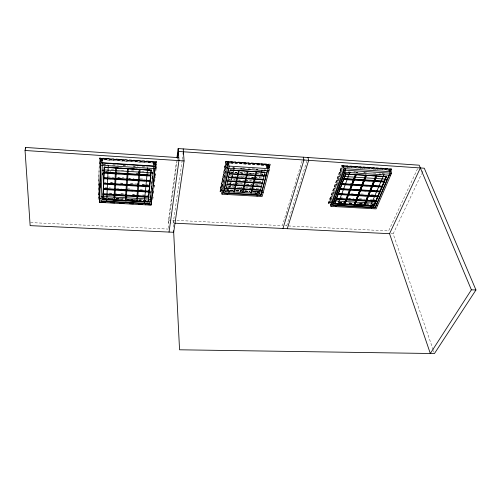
<?xml version="1.0" encoding="UTF-8"?>
<svg xmlns="http://www.w3.org/2000/svg" width="501" height="501" viewBox="0 0 501 501"><rect width="100%" height="100%" fill="white"/><g stroke="black" fill="none" stroke-linecap="round" stroke-linejoin="round"><path stroke-width="0.38" stroke-dasharray="2.5 1.88" d="M267.271 168.204L267.922 164.666L267.146 167.653M155.911 170.797L156.788 162.036L99.449 158.303L98.127 199.893L99.474 157.859L156.775 161.591L156.807 162.587L99.417 158.867L99.474 157.859M100.043 161.873L100.156 158.36L156.061 161.992L155.686 165.436M100.532 161.378L100.613 158.498M100.732 161.948L100.807 159.631L155.147 163.144L155.21 165.374M100.851 162.75L100.989 158.704L100.764 162.944M101.709 161.836L101.816 158.754L101.784 161.754M102.461 161.241L102.517 159.7L102.448 161.009M102.793 161.817L102.874 159.506L101.878 159.149M106.45 159.324L106.425 159.875L106.494 158.316L106.462 159.055M105.229 197.789L105.204 198.471L105.223 198.001M100.858 161.704L100.958 159.687M100.989 158.704L100.945 159.518L155.247 163.032L155.003 165.349M98.277 195.102L98.328 194.188L98.998 194.225M100.688 161.886L100.807 159.631M99.254 164.146L99.304 163.232M145.753 200.682L145.822 200.005L145.804 200.456M153.212 164.322L153.375 162.775L154.358 162.844L154.421 162.167L154.095 165.261M153.218 164.535L153.375 162.775M153.475 165.33L153.719 163.013L153.788 165.662M154.02 165.637L154.346 162.549M154.897 165.468L155.229 162.224L155.341 166.426M155.247 165.336L155.617 162.073M153.406 192.666L153.65 190.386M154.064 186.591L154.233 185.076M154.646 181.281L154.978 178.243M155.304 175.206L155.473 173.69M155.968 169.138L156.775 161.591M152.78 199.467L153.093 196.605M153.425 193.568L153.757 190.537M154.089 187.499L154.584 182.946M154.671 182.182L155.185 176.734M155.329 176.114L155.523 173.64M168.875 228.337L168.511 220.002L176.415 161.616M168.637 222.895L177.316 159.124M182.214 160.22L173.227 223.114L170.165 222.97M182.326 159.456L182.878 155.617M225.92 161.172L220.027 191.852L225.92 161.172L270.152 164.115L270.34 165.067L269.601 167.873M225.976 161.598L219.964 191.319L221.511 191.407M222.031 190.637L220.64 190.555L226.508 161.641L269.45 164.491L268.599 167.766M220.64 190.555L221.135 190.355L226.934 161.779M267.891 167.703L268.668 164.71L268.818 165.487L227.36 162.744L221.599 190.919L227.254 161.967L227.798 166.013M221.599 190.912L222.262 187.668M222.394 187.023L227.36 162.744M227.391 165.054L228.018 162.017L227.554 165.706M227.517 165.424L228.143 162.393M228.343 165.192L228.813 162.919L229.164 165.462M228.638 165.011L229.107 162.737L228.18 162.675M228.663 165.217L229.107 162.737M228.669 165.693L228.982 164.171M226.671 190.436L226.79 189.885L232.884 190.242M233.128 190.173L227.022 189.816L226.884 190.486L226.79 189.885M229.759 187.224L230.41 184.199M230.573 183.441L231.218 180.41M231.381 179.652L231.869 177.379M232.032 176.621L232.683 173.59M233.009 172.081L233.297 170.747M230.015 187.211L230.673 184.18M230.836 183.422L231.487 180.398M231.65 179.64L232.138 177.367M232.301 176.609L232.627 175.093M233.547 170.822L233.115 172.82L230.347 172.645M255.472 193.135L256.543 189.578M259.581 177.579L260.151 175.331M256.193 192.202L256.512 190.944M261.334 171.924L260.664 174.567L262.706 174.699M256.355 192.171L256.493 191.626L256.762 191.996M266.488 167.491L267.071 165.242L267.972 165.305M266.526 167.691L267.071 165.242M266.839 167.71L267.421 165.468L267.91 167.998M267.139 168.017L267.922 165.023M268.235 167.729L269.05 164.572M269.219 167.804L270.152 164.115M269.444 167.534L270.233 164.535L225.863 161.604M302.128 160.909L282.395 225.65L176.985 220.421M286.691 225.863L306.806 161.228M389.978 170.998L390.793 169.1L342.346 165.844L328.487 204.039L328.255 203.187L341.826 165.386L391.488 168.737L391.838 169.664L391.256 171.023M328.343 203.512L341.951 165.8M342.759 165.969L329.514 202.592L328.994 202.78L330.485 202.867M343.711 167.91L343.066 165.806L329.902 202.379L330.109 203.149L341.951 170.534M333.503 194.401L334.292 192.227M336.653 185.721L337.442 183.554M338.494 180.661L340.073 176.327M340.336 175.6L341.388 172.707M343.223 167.647L343.749 166.2L344.018 166.846L344.957 167.109M343.41 168.017L343.937 166.57M388.732 170.691L389.34 169.269L389.502 169.895L388.726 170.039M389.434 170.741L390.129 168.975L390.905 171.06M389.74 170.753L390.429 169.181M390.567 171.041L391.488 168.737M390.724 171.286L391.644 169.144L341.72 165.693L391.381 169.144M417.552 168.724L388.613 230.923L285.257 225.794M433.183 349.855L393.16 233.861L421.604 173.866M421.942 173.158L423.614 169.632M221.135 190.355L221.505 190.136M390.348 169.338L342.715 166.132M155.579 162.243L100.62 158.679M30.586 222.588L168.123 229.076M390.993 233.754L393.16 233.861M168.511 220.002L176.202 220.384M102.248 197.626L104.484 197.751M106.005 197.889L113.038 198.214M117.691 198.528L124.743 198.853M125.488 198.953L135.677 199.454M140.286 199.761L148.734 200.168M102.235 197.839L113.026 198.434M116.151 198.603L124.743 199.072M125.519 199.11L135.671 199.667M138.796 199.836L148.741 200.381M103.657 198.095L111.447 198.515M116.126 198.772L123.146 199.154M127.041 199.367L134.838 199.793M138.733 200.005L145.753 200.387L145.741 200.062M103.745 198.145L110.746 198.528M116.138 198.841L122.469 199.166M127.066 199.436L133.41 199.761M138.777 200.074L143.568 200.319M103.638 198.39L106.112 198.477M115.731 198.985L118.837 199.154M126.747 199.636L130.492 199.786M138.677 200.231L141.796 200.4M339.202 202.31L343.824 202.573M348.445 202.836L353.067 203.099M356.919 203.318L358.459 203.406M359.23 203.45L363.075 203.669M366.156 203.844L369.237 204.02M372.049 204.183L373.959 204.289M339.534 202.398L344.149 202.661M349.529 202.968L353.374 203.187M358.754 203.494L363.369 203.757M366.444 203.932L368.749 204.064M339.265 202.51L343.886 202.773M349.278 203.08L353.13 203.3M360.062 203.694L363.144 203.869M366.225 204.045L368.536 204.176M372.118 204.383L373.389 204.452M339.221 202.617L343.868 202.886M349.291 203.193L353.506 203.494M360.138 203.813L363.501 204.064M371.755 204.533L373.314 204.558M339.096 202.68L342.991 202.899M349.191 203.3L353.117 203.475M359.975 203.913L363.244 204.051M372.137 204.602L373.564 204.64M349.397 203.444L350.957 203.531M360.307 204.064L361.866 204.151M330.898 202.673L329.514 202.592L329.902 202.379L330.109 203.143M328.255 203.187L329.702 203.268M109.337 193.092L113.201 193.311M113.971 193.355L117.059 193.524M120.916 193.743L124.774 193.956M132.496 194.388L135.577 194.563M142.528 194.952L147.927 195.252M109.331 193.361L111.642 193.492M120.91 194.012L123.227 194.137M132.489 194.657L134.036 194.745M142.528 195.221L144.075 195.302M104.34 182.139L105.88 182.226M110.502 182.502L114.353 182.727M120.516 183.09L125.131 183.36M130.523 183.679L137.456 184.086M142.077 184.355L145.158 184.537M145.929 184.581L148.24 184.719M110.489 182.771L112.03 182.859M120.509 183.36L122.82 183.491M130.523 183.948L133.604 184.124M142.077 184.625L144.388 184.763M236.184 190.355L241.526 190.668M244.576 190.843L249.918 191.157M252.967 191.338L260.201 191.764M235.927 190.424L242.021 190.781M245.07 190.962L249.636 191.225M252.686 191.407L260.119 191.839M233.159 190.38L227.022 189.816M236.209 190.555L241.557 190.868M244.607 191.05L249.949 191.363M253.005 191.545L260.238 191.964M226.79 190.173L232.79 190.524M235.858 190.699L241.225 191.019M245.058 191.238L249.661 191.507M252.729 191.689L258.635 192.033M226.847 190.198L233.109 190.612M235.99 190.737L241.325 191.05M244.551 191.282L249.893 191.595M252.761 191.72L260.138 192.152M229.809 190.53L232.884 190.743M235.952 190.887L241.325 191.238M245.158 191.426L248.997 191.651M252.83 191.877L259.224 192.284M229.458 190.599L233.347 190.825M235.89 190.931L241.369 191.332M244.638 191.488L248.164 191.645M252.767 191.914L259.386 192.303M230.184 190.887L232.514 191.019M239.509 191.432L241.069 191.52M339.96 197.688L343.849 197.914M348.514 198.189L353.963 198.509M359.411 198.822L364.853 199.141M370.302 199.461L371.855 199.548M372.638 199.592L374.967 199.73M219.926 190.981L221.473 191.075M348.596 198.44L350.149 198.534M359.486 199.072L361.046 199.166M331.236 198.697L331.925 198.734M104.922 187.549L110.364 187.862M116.583 188.219L121.248 188.482M127.467 188.839L132.132 189.109M139.904 189.553L143.017 189.735M228.456 182.997L234.7 183.379M235.483 183.422L243.286 183.898M246.411 184.086L251.878 184.418M254.996 184.606L260.464 184.938M228.487 183.26L232.395 183.491M237.079 183.779L242.547 184.105M246.448 184.343L251.915 184.675M256.606 184.957L260.507 185.195M256.412 185.289L257.971 185.383M107.659 176.878L113.865 177.254M117.741 177.486L123.947 177.861M128.607 178.137L134.036 178.469M140.242 178.838L144.895 179.12M117.735 177.755L119.288 177.849M128.6 178.406L130.154 178.5M350.919 193.373L353.224 193.511M360.902 193.968L363.97 194.15M370.884 194.563L373.953 194.745M227.704 186.535L233.923 186.904M237.029 187.086L242.471 187.412M245.578 187.599L251.02 187.919M251.796 187.969L259.568 188.432M228.519 186.835L233.961 187.161M239.397 187.487L242.509 187.668M249.504 188.088L251.057 188.176M251.84 188.226L256.499 188.501M228.356 187.167L229.909 187.261M249.323 188.414L250.876 188.508M111.228 169.57L113.577 169.72M121.386 170.202L123.728 170.353M131.544 170.835L133.886 170.979M141.702 171.467L144.044 171.611M105.529 171.21L110.909 171.542M117.059 171.918L120.134 172.106M136.278 173.102L137.819 173.202M147.814 173.816L149.348 173.91M105.517 171.48L107.051 171.574M136.278 173.371L137.819 173.465M229.176 179.427L235.307 179.809M238.376 179.997L244.513 180.373M245.283 180.423L252.949 180.892M253.719 180.936L262.155 181.456M227.673 179.59L229.978 179.734M233.81 179.972L235.345 180.066M238.413 180.254L239.948 180.347M245.321 180.679L250.694 181.005M255.297 181.287L260.664 181.619M230.241 171.906L236.835 172.319M239.891 172.513L245.239 172.858M248.296 173.052L255.178 173.49M255.942 173.54L263.927 174.047M230.71 172.187L236.904 172.576M239.998 172.776L245.421 173.121M248.515 173.315L253.938 173.659M257.032 173.86L263.225 174.254M103.068 164.134L107.59 164.422M112.963 164.76L118.38 165.105M123.021 165.399L127.661 165.693M133.072 166.038L137.712 166.332M142.353 166.626L147.77 166.971M230.742 172.444L236.942 172.839M240.812 173.083L245.459 173.377M250.105 173.672L253.982 173.916M260.176 174.31L263.275 174.505M103.056 164.547L105.385 164.697M112.381 165.142L115.487 165.336M123.265 165.831L125.594 165.975M133.366 166.47L134.919 166.57M141.915 167.015L145.027 167.209M240.768 173.308L243.06 173.452M249.949 173.891L253.011 174.085M249.918 174.022L251.464 174.123M350.086 183.184L351.639 183.278M229.94 175.826L236.103 176.208M239.184 176.402L244.576 176.74M247.663 176.934L253.825 177.316M254.596 177.367L262.305 177.849M231.512 176.177L236.14 176.465M241.538 176.803L244.62 176.997M251.558 177.429L253.869 177.573M254.64 177.623L258.497 177.861M231.349 176.527L232.89 176.621M241.357 177.154L242.897 177.248M251.37 177.774L252.911 177.874M99.461 158.197L156.738 161.923M232.859 167.347L234.399 167.447M242.879 167.998L245.196 168.148M252.135 168.593L255.222 168.793M232.752 167.735L234.293 167.835M242.753 168.38L244.294 168.48M391.838 169.664L342.114 166.326L341.826 165.386M342.703 167.058L389.659 170.202M225.857 161.491L270.083 164.535M226.051 162.13L270.34 165.067M354.038 171.755L355.591 171.856M364.139 172.419L366.469 172.569M373.458 173.033L375.788 173.183M382 173.596L384.33 173.747M353.518 172.106L355.065 172.206M363.563 172.77L365.11 172.87M382.113 173.985L383.653 174.091M390.041 169.319L390.323 170.071L343.266 166.914L343.035 166.157M433.44 350.594L433.947 352.071M268.668 164.71L269.325 168.079M268.824 169.338L268.43 165.631L227.066 162.9L227.322 166.639M173.083 220.227L173.452 227.704M156.218 166.858L156.243 167.76M155.247 163.025L155.229 162.224L155.128 167.071M152.911 197.219L152.93 198.127M149.912 161.479L149.905 162.687L149.943 161.147L149.912 161.479M232.364 161.604L232.389 163.082L232.364 161.604M263.845 163.695L263.889 165.161L263.845 163.695M347.907 165.793L348.013 167.24L347.907 165.793M385.557 168.336L385.689 169.764L385.557 168.336M269.012 164.735L226.922 161.948L269.012 164.735M330.435 198.803L329.852 198.765L330.084 199.617L331.361 199.692L331.155 198.928L330.435 198.803M221.492 186.353L220.872 186.316L220.972 187.186L222.344 187.268L222.25 186.485L221.492 186.353M225.563 166.294L224.924 166.251L225.037 167.121L226.446 167.215L226.346 166.432L225.563 166.294M340.711 170.346L340.11 170.309L340.367 171.16L341.695 171.248L341.463 170.484L340.711 170.346"/><path stroke-width="0.75" d="M125.256 200.525L125.25 200.882L127.511 168.349M126.083 200.575L126.077 200.926L128.375 168.405M116.501 168.01L116.514 167.66L114.723 200.312L114.735 199.955M115.631 167.954L115.643 167.603L113.896 200.268L113.902 199.912M104.747 202.354L99.342 202.066L100.651 162.631L155.229 166.119L154.565 172.313M99.449 202.36L100.764 162.944L155.341 166.426L151.177 205.122L99.449 202.36L99.624 198.928M99.993 188.007L100.162 183.335M100.501 172.751L100.651 168.712M102.342 163.05L100.983 201.377L149.83 203.995L153.801 166.332M102.323 174.899L102.373 173.359M148.158 202.122L151.152 170.033L148.158 202.122L102.893 199.667L104.133 167.171L151.446 170.208L104.133 167.246L109.738 167.434M104.408 167.096L102.893 199.667M105.016 202.661L105.06 201.596M106.776 199.88L106.801 199.329M106.719 201.189L108.291 165.224M99.342 202.066L99.499 199.054M229.164 191.382L228.882 193.067M100.707 164.779L100.688 165.211L155.103 168.649L155.091 168.223M256.055 192.948L255.723 194.62M125.382 197.939L125.488 196.411M137.85 184.825L137.982 183.297M138.833 173.377L138.965 171.856M144.238 203.206L147.695 167.722M145.741 204.834L145.847 203.782M148.878 191.294L149.041 189.754M150.068 197.801L150.231 196.254M152.097 178.475L152.26 176.928M152.586 173.834L152.742 172.288M149.799 202.373L149.937 201.026M150.212 197.92L150.419 196.01M150.788 192.948L150.907 191.369M151.277 188.332L151.427 186.378M151.753 183.297L151.916 181.757M152.241 178.682L152.492 176.784M152.398 192.44L151.07 204.828L147.977 204.665M152.567 190.894L152.899 187.8M153.062 186.247L154.396 173.86M176.934 157.777L178.181 148.559L419.199 165.192L471.385 289.829L430.315 353.487L389.553 233.685L420.352 167.954M177.423 158.354L178.362 151.44L424.284 168.223L475.95 289.979L434.455 353.549L179.552 349.792L173.609 230.761M169.037 232.076L178.945 160.608L178.181 148.559M183.097 154.089L183.422 151.784M183.222 148.903L184.074 160.946L173.684 232.289L30.148 225.632L25.05 150.488L25.564 147.451L178.757 157.646M221.999 194.188L227.798 166.013L269.457 168.731L262.142 196.492L221.999 194.188L221.761 192.227M223.69 192.09L228.588 168.524M229.251 166.113L223.609 193.229L261.04 195.384L268.035 168.637M227.191 194.488L227.416 193.449M234.243 168.161L233.704 170.271M238.476 170.603L233.716 192.058L233.673 191.72M239.278 170.653L234.499 192.102L234.449 191.764M247.269 171.167L242.259 192.553L242.208 192.215M248.064 171.217L243.035 192.597L242.985 192.259M256.011 171.724L250.763 193.048L250.707 192.71M256.806 171.78L251.533 193.092L251.477 192.753M261.985 169.958L261.353 172.043M257.044 196.198L257.307 195.171M225.525 191.514L259.606 193.561L265.092 172.25L230.047 170.002L225.538 191.576L225.782 191.188M267.39 170.302L260.958 194.92L223.552 192.76M282.952 228.475L303.963 160.013L303.262 157.189M287.267 228.688L308.685 160.333L307.965 157.514M330.685 204.896L343.924 168.612L391.168 171.755M390.799 171.342L391.506 173.252L376.107 208.867L330.979 206.356L344.243 170.121L343.855 168.843M333.685 201.828L332.52 204.984L375.099 207.37L389.12 174.768M335.764 196.154L333.917 201.195L335.651 200.964L375.449 203.243M336.296 194.72L342.646 177.435M344.701 171.849L342.916 176.715L344.701 176.496L385.77 179.139M334.574 203.863L345.659 173.903L334.574 203.863L374.04 206.093L386.584 176.646L345.584 173.979L386.584 176.646L386.221 176.659L373.821 205.692L374.04 206.093M335.833 206.625L336.202 205.642M337.499 205.26L349.898 172.194M355.459 174.354L344.156 204.402L355.566 174.686M345.064 203.393L346.178 200.494M346.736 199.041L349.798 191.075M350.356 189.622L352.028 185.276M352.591 183.823L353.706 180.93M354.539 178.757L356.211 174.404M356.317 174.736L344.882 204.446L344.782 204.114M366.2 175.795L354.777 205.003L366.488 175.074M370.477 205.898L384.042 174.436M370.226 207.101L370.69 205.397M371.36 208.604L371.773 207.633L371.36 206.374M374.022 206.024L334.555 203.794L334.8 203.481L373.821 205.692L386.221 176.659M336.14 199.01L336.234 199.342L375.95 201.64L376.076 200.757L336.346 198.452L336.44 198.784L376.188 201.083L376.076 200.757M343.166 184.318L341.607 184.218L341.707 184.55L382.188 187.061L382.319 186.159L341.826 183.635L341.92 183.967L382.432 186.485L382.319 186.159M345.79 179.295L343.486 179.151L343.58 179.477L384.323 182.07L384.455 181.155L343.705 178.556L343.799 178.888L384.574 181.481L384.455 181.155M226.32 188.645L224.385 188.758M229.671 172.72L227.698 172.82M264.772 172.263L265.104 172.319L230.235 170.052M471.385 289.829L475.95 289.979M174.78 223.195L389.553 233.685M101.008 200.882L149.818 203.506M110.151 202.642L114.779 202.892M119.413 203.137L124.048 203.387M129.452 203.675L133.31 203.882M138.714 204.17L142.572 204.377M106.951 194.626L110.045 194.801M116.219 195.146L119.307 195.315M125.488 195.659L127.805 195.785M133.98 196.129L137.074 196.298M143.248 196.642L146.342 196.818M103.074 194.77L148.665 197.294M101.152 196.78L102.999 196.88L103.275 196.53L148.183 198.997L150.244 199.473M99.58 198.371L101.089 198.452M150.131 201.12L151.596 201.202M376.702 203.644L374.792 203.206M105.623 189.265L103.294 189.134L103.275 189.491L149.198 192.096L149.192 191.745L146.856 191.614M111.848 189.622L114.184 189.754M120.409 190.111L123.522 190.286M129.74 190.643L132.853 190.818M138.301 191.125L141.414 191.307M333.641 202.748L332.326 202.673L331.975 201.389M377.673 205.247L376.389 205.172L375.969 203.92M373.784 205.573L334.8 203.481M222.801 190.299L224.204 190.38M261.772 192.578L263.15 192.653M109.663 184.136L111.974 184.274M118.136 184.631L120.453 184.769M127.386 185.17L129.696 185.307M135.095 185.62L138.176 185.802M143.568 186.115L146.649 186.297M103.482 184.13L149.743 186.823L149.736 186.472M242.991 192.19L244.526 192.278M338.476 199.147L341.588 199.329M347.043 199.642L350.155 199.824M356.38 200.181L358.716 200.319M364.164 200.632L368.06 200.857M372.725 201.126L375.844 201.308M227.066 184.249L261.484 186.322M226.94 184.844L261.334 186.911M108.36 178.619L110.69 178.757M116.902 179.126L119.232 179.264M124.668 179.59L126.997 179.727M133.203 180.103L136.31 180.285M141.745 180.61L144.852 180.798M103.688 178.694L150.294 181.475L150.281 181.124M341.012 194.332L337.937 194.15L338.031 194.482L378.005 196.843L377.892 196.517M346.391 194.651L349.466 194.833M354.84 195.152L357.914 195.334M363.294 195.653L366.363 195.835M371.742 196.154L374.817 196.336M226.327 187.787L260.583 189.816L260.52 189.478M226.201 188.376L260.426 190.399L260.37 190.061M263.319 179.233L228.575 177.072L228.531 176.74M347.832 184.606L350.944 184.8M356.393 185.138L358.729 185.282M364.177 185.62L367.289 185.815M371.178 186.059L375.844 186.347M380.516 186.635L382.069 186.735M228.45 177.68L263.163 179.834M102.098 170.152L104.014 170.271L104.302 169.92L150.87 172.807L153.005 173.302M108.529 173.095L110.84 173.24M116.996 173.615L119.301 173.759M124.686 174.085L127.761 174.279M133.147 174.605L135.458 174.749M140.844 175.074L143.919 175.269M149.304 175.594L150.845 175.688L150.851 176.039L103.895 173.171M227.817 180.679L262.399 182.796M227.692 181.281L262.242 183.391M341.306 189.315L339.759 189.221L339.86 189.547L380.077 191.989L379.965 191.658M346.717 189.641L349.811 189.829M354.451 190.111L358.315 190.342M362.956 190.624L366.049 190.812M371.46 191.144L374.554 191.332M350.399 179.59L353.474 179.784M358.848 180.128L361.158 180.272M366.532 180.617L369.606 180.811M374.216 181.105L377.291 181.299M381.9 181.594L384.204 181.738M264.246 175.638L229.339 173.434L229.295 173.095M229.214 174.047L264.09 176.246M112.042 167.578L118.205 167.96M120.509 168.111L125.901 168.449M128.212 168.593L134.368 168.975M135.909 169.075L141.295 169.413M144.376 169.607L149.674 169.939M348.445 172.081L349.986 172.181M356.155 172.588L357.695 172.688M379.276 174.104L380.816 174.21M240.674 168.561L242.233 168.662M248.471 169.069L250.037 169.169M256.274 169.57L257.833 169.67M264.077 170.077L265.636 170.177M387.06 179.552L385.094 179.095M344.243 170.121L391.506 173.252M25.05 150.488L184.074 160.946M264.09 174.905L266.094 175.256L265.893 174.173M260.025 190.637L261.992 190.975L261.798 189.892M259.374 193.142L259.606 193.561M389.477 171.279L390.173 173.164L375.249 207.827L332.651 205.441L345.615 170.215L345.032 168.317M390.479 174.887L390.623 175.287L343.486 172.194L343.36 171.793M330.46 204.433L330.979 206.356M268.818 170.434L268.899 170.835L227.36 168.154L227.304 167.747M343.091 169.25L343.473 171.448M260.764 193.837L261.04 195.384M25.564 147.451L25.67 148.997M144.376 201.371L144.363 201.916M140.161 169.495L140.161 169.144L137.362 201.534L137.362 201.183L136.535 201.139L136.535 201.49L139.297 169.088L139.303 169.438M103.726 177.705L103.713 178.055L150.356 180.848L150.35 180.498L103.726 177.705M103.939 172.169L103.92 172.526L150.914 175.406L150.907 175.056L103.939 172.169M103.319 188.52L103.3 188.871L149.26 191.488L149.254 191.138L103.319 188.52M103.519 183.153L103.507 183.504L149.805 186.209L149.799 185.858L103.519 183.153M103.112 193.806L103.1 194.163L148.722 196.699L148.716 196.348L103.112 193.806M103.175 199.135L147.92 201.69L103.175 199.135M365.743 175.024L354.057 204.965L365.743 175.024M375.963 175.694L363.901 205.516L375.963 175.694M376.708 175.745L364.615 205.56L376.708 175.745M378.13 195.96L338.15 193.58L338.244 193.912L378.242 196.286L378.13 195.96M380.209 191.094L339.972 188.645L340.073 188.971L380.322 191.42L380.209 191.094"/></g></svg>
